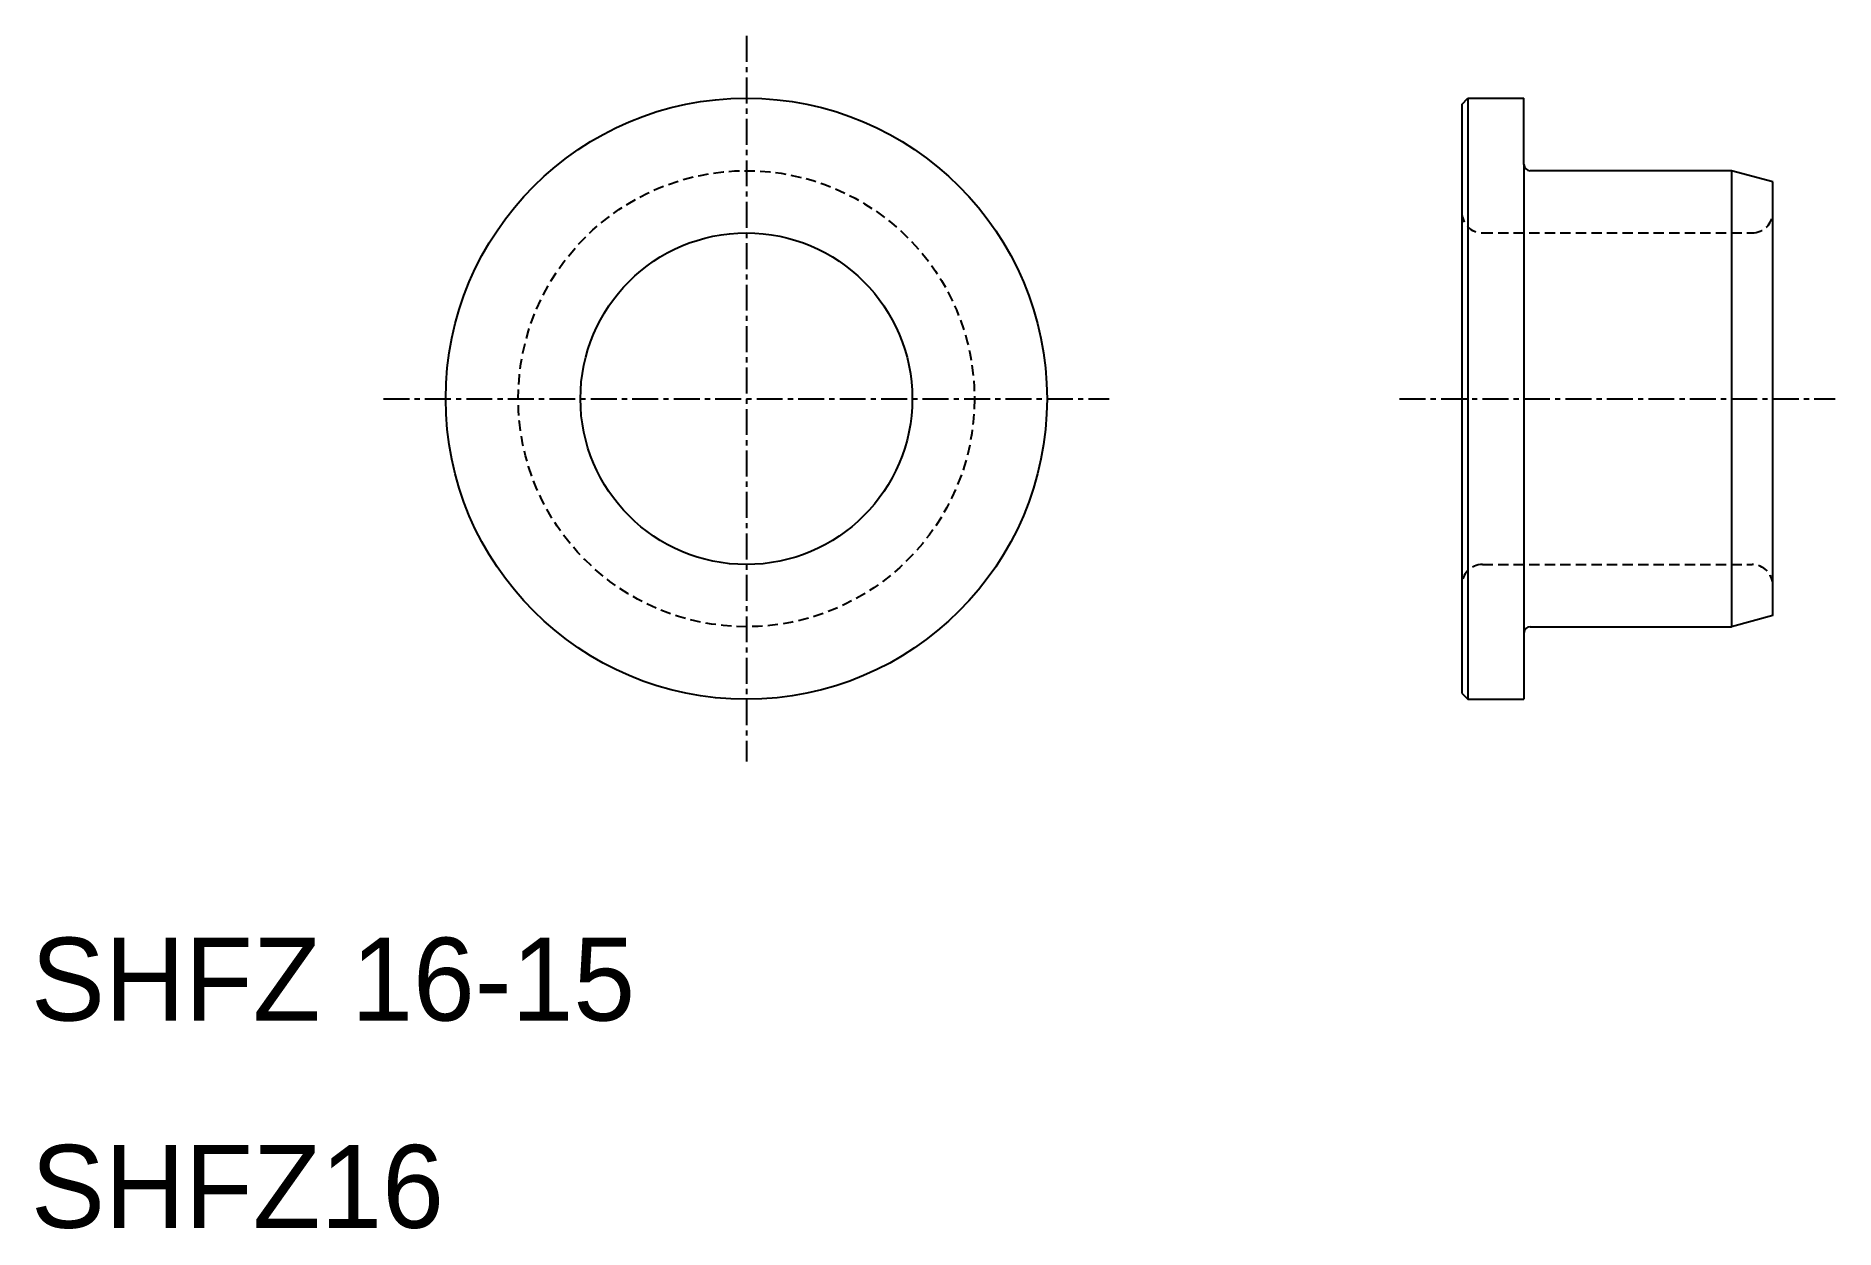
# Model space of a CAD drawing. Extents: x 10.2 to 97, y 9.9 to 67.5.
import ezdxf

# ---------------------------------------------------------------- set-up
doc = ezdxf.new("R2010")
doc.units = 0
doc.linetypes.add('CENTER', pattern=[2, 1.25, -0.25, 0.25, -0.25])
doc.linetypes.add('DASHED', pattern=[0.75, 0.5, -0.25])
doc.layers.get('0').update_dxf_attribs({"linetype": 'CONTINUOUS'})
doc.layers.add('CENTER', color=1, linetype='CENTER')

msp = doc.modelspace()

# ---------------------------------------------------------------- linework, layer by layer
at = {"color": 7, "linetype": 'CONTINUOUS'}
for p, q in [((79, 64.2), (79.3, 64.5)), ((79.3, 64.5), (79.3, 35.5)), ((79.3, 64.5), (82, 64.5)), ((82, 61.3), (82, 64.5)), ((79, 64.2), (79, 35.8)), ((82, 61.3), (82, 38.7)), ((92, 61), (82.3, 61)), ((92, 61), (92, 39)), ((94, 60.464), (92, 61)), ((94, 39.536), (94, 60.464)), ((94, 39.536), (92, 39)), ((82, 38.7), (82, 35.5)), ((82.3, 39), (92, 39)), ((79, 35.8), (79.3, 35.5)), ((79.3, 35.5), (82, 35.5))]:
    msp.add_line(p, q, dxfattribs=at)
at = {"color": 3, "linetype": 'DASHED'}
for p, q in [((80, 58), (93, 58)), ((80, 42), (93, 42))]:
    msp.add_line(p, q, dxfattribs=at)
at = {"color": 7, "linetype": 'CONTINUOUS'}
for radius in [14.5, 8]:
    msp.add_circle((44.5, 50), radius, dxfattribs=at)
at = {"color": 3, "linetype": 'DASHED'}
msp.add_circle((44.5, 50), 11, dxfattribs=at)
at = {"color": 7, "linetype": 'CONTINUOUS'}
for centre, start, end in [((82.3, 61.3), 180, 270), ((82.3, 38.7), 90, 180)]:
    msp.add_arc(centre, 0.3, start, end, dxfattribs=at)
at = {"color": 3, "linetype": 'DASHED'}
for centre, start, end in [((80, 59), 180, 270), ((93, 59), 270, 0), ((80, 41), 90, 180), ((93, 41), 0, 90)]:
    msp.add_arc(centre, 1, start, end, dxfattribs=at)
at = {"layer": 'CENTER', "color": 1, "linetype": 'CENTER'}
for p, q in [((44.5, 67.5), (44.5, 32.5)), ((27, 50), (62, 50)), ((76, 50), (97, 50))]:
    msp.add_line(p, q, dxfattribs=at)

# ---------------------------------------------------------------- texts
at = {"color": 7, "linetype": 'CONTINUOUS'}
for s, p in [('SHFZ 16-15', (10, 20)), ('SHFZ16', (10, 10))]:
    msp.add_text(s, height=4, dxfattribs=at).set_placement(p)

doc.saveas('drawing.dxf')
